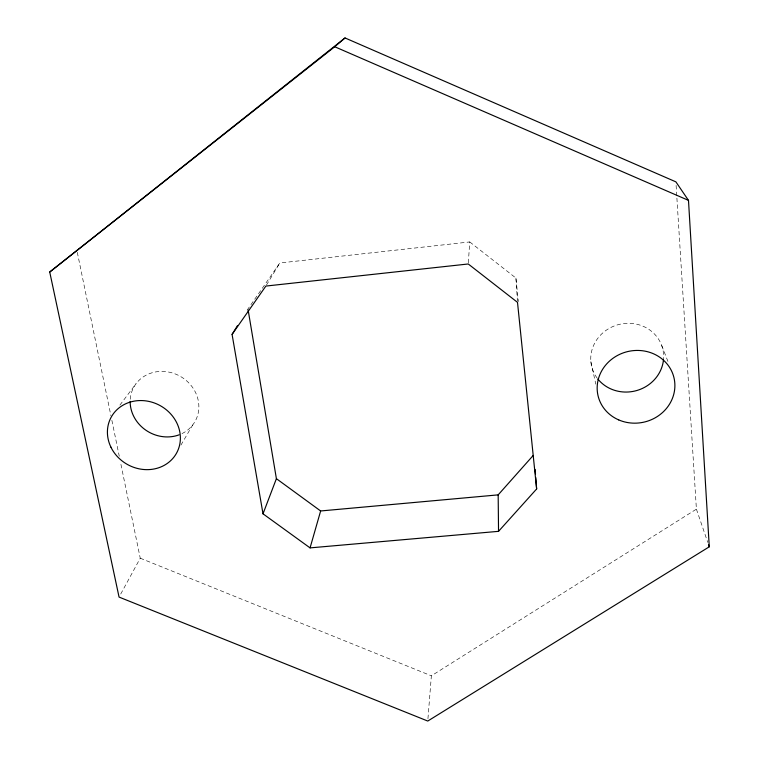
<?xml version="1.0" encoding="UTF-8"?>
<svg xmlns="http://www.w3.org/2000/svg" width="759" height="759" viewBox="0 0 759 759"><rect width="100%" height="100%" fill="white"/><g stroke="black" fill="none" stroke-linecap="round" stroke-linejoin="round"><path stroke-width="0.57" stroke-dasharray="3.79 2.85" d="M468.322 262.823L469.745 241.941L279.824 262.984L246.096 311.655M427.943 718.726L431.368 675.814L696.401 509.156L676.848 197.217M120.738 594.012L140.244 558.197L120.453 462.022M180.946 445.087L192.672 425.002M266.466 285.061L279.824 262.984M119.884 405.126L136.041 383.712M140.244 558.197L431.368 675.814M469.745 241.941L515.93 278.06L518.34 301.589M661.725 345.535L668.575 363.077M696.401 509.156L707.768 542.381M590.853 361.616L595.806 384.168M77.295 252.301L110.909 415.676M111.867 420.306L119.258 456.225M515.93 278.06L517.429 301.2M676.108 185.395L676.772 196.031M597.143 378.096A36.612 34.221 -15 0 1 617.56 324.843A36.612 34.221 -15 0 1 663.565 358.817M130.225 399.281A35.085 31.982 29.5 0 1 182.995 378.029A35.085 31.982 29.5 0 1 181.126 434.006"/><path stroke-width="1.14" d="M237.567 325.507L232.083 334.406L263.012 513.824L310.061 547.884L320.64 510.968L498.17 494.868L533.216 455.438M263.012 513.824L276.399 478.673L248.117 309.852M232.083 334.406L265.859 286.067L468.246 263.98L517.505 302.357L536.641 488.957L498.54 531.338L310.061 547.884M49.724 272.026L334.728 46.754L345.022 37.95L675.889 181.856L688.489 200.376L709.276 546.803L427.763 721.05L119.059 597.077L49.724 272.026L345.022 37.95M334.728 46.754L688.489 200.376M276.399 478.673L320.64 510.968M708.517 544.592L709.276 546.803M535.142 469.47L535.493 474.052M535.759 477.496L536.641 488.957M498.17 494.868L498.54 531.338M663.47 359.946A36.612 34.221 -15 0 1 636.82 390.515A36.612 34.221 -15 0 1 597.826 378.978M179.152 434.822A35.085 31.982 29.5 0 1 130.15 401.397M618.699 419.898A39.013 36.204 -13.7 0 0 674.817 383.323A39.013 36.204 -13.7 0 0 614.562 357.195A39.013 36.204 -13.7 0 0 618.699 419.898M110.909 447.136A37.305 33.681 28.8 0 0 173.906 457.136A37.305 33.681 28.8 0 0 146.876 401.037A37.305 33.681 28.8 0 0 110.909 447.136"/></g></svg>
